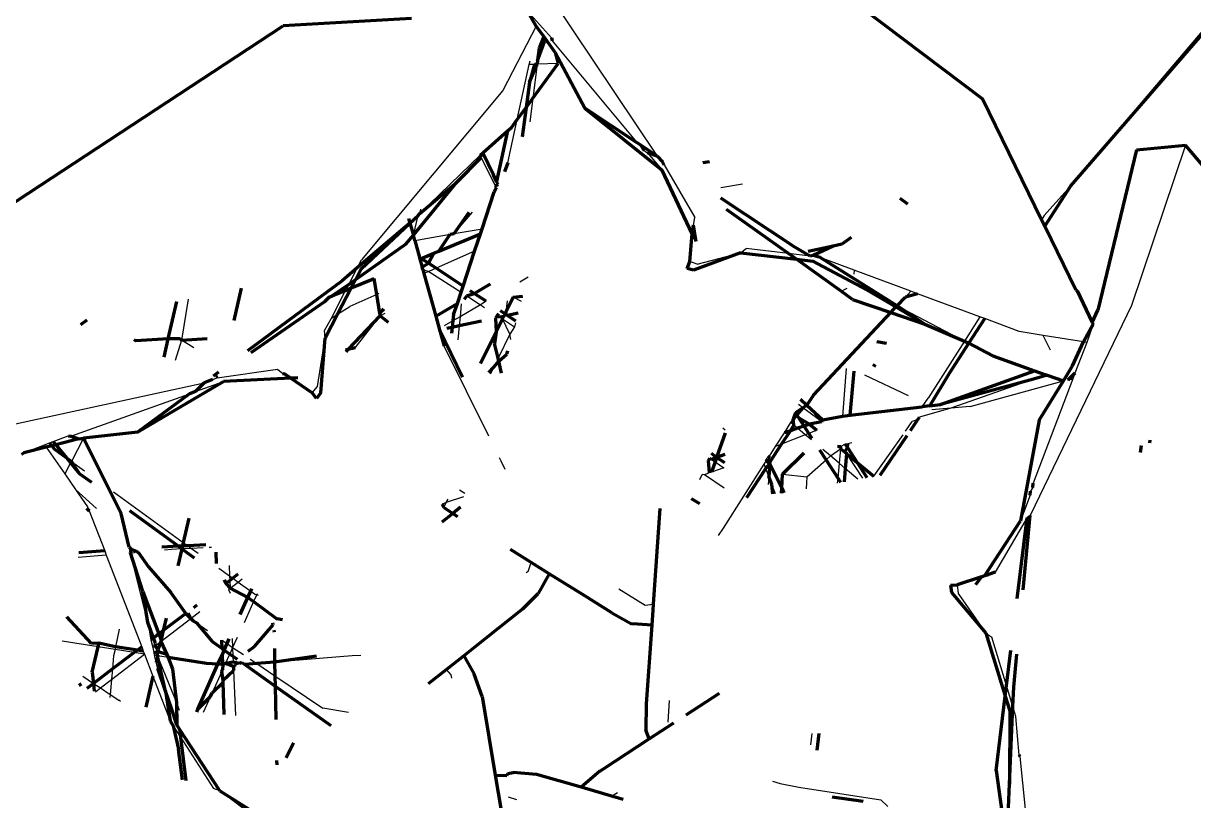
# Model space of a CAD drawing. Header units: millimetres. Extents: x 4307 to 31003, y 2809 to 20009.
# Drawn here: x 14715.29 to 14736.59, y 13295.87 to 13310.01 of the extents above; entities that cross this region are included whole.
import ezdxf

# ---------------------------------------------------------------- set-up
doc = ezdxf.new("R2010")
doc.units = ezdxf.units.MM
doc.layers.add('ProfileEdges', color=7, linetype='Continuous')

msp = doc.modelspace()

# ---------------------------------------------------------------- linework, layer by layer
for p, q in [((14724.521, 13311.029), (14726.829, 13307.595)), ((14734.355, 13307.053), (14737.502, 13310.754)), ((14724.466, 13310.228), (14724.901, 13309.744)), ((14724.627, 13309.961), (14724.018, 13308.786)), ((14724.915, 13309.692), (14726.465, 13307.836)), ((14724.279, 13308.259), (14724.495, 13309.259)), ((14724.495, 13309.259), (14724.513, 13309.326)), ((14724.595, 13309.263), (14724.495, 13309.259)), ((14724.642, 13309.264), (14724.563, 13308.646)), ((14725.027, 13309.277), (14724.642, 13309.264)), ((14724.018, 13308.786), (14721.448, 13305.707)), ((14724.563, 13308.646), (14724.509, 13308.219)), ((14724.107, 13307.475), (14724.279, 13308.259)), ((14736.439, 13307.791), (14735.459, 13304.88)), ((14722.509, 13306.55), (14723.604, 13307.613)), ((14723.886, 13307.052), (14723.626, 13307.57)), ((14726.596, 13307.693), (14726.648, 13307.656)), ((14726.648, 13307.656), (14726.917, 13307.339)), ((14726.955, 13307.436), (14727.509, 13306.477)), ((14727.988, 13307.024), (14728.377, 13307.091)), ((14733.871, 13306.514), (14734.355, 13307.053)), ((14722.389, 13306.155), (14722.475, 13306.517)), ((14722.509, 13306.55), (14722.523, 13306.631)), ((14723.13, 13306.186), (14723.466, 13306.574)), ((14733.871, 13306.514), (14733.823, 13306.439)), ((14723.13, 13306.186), (14723.64, 13306.274)), ((14727.489, 13306.339), (14727.509, 13306.477)), ((14722.415, 13306.062), (14723.062, 13306.174)), ((14723.504, 13305.866), (14722.802, 13305.555)), ((14728.343, 13305.839), (14728.449, 13305.916)), ((14729.214, 13305.822), (14728.449, 13305.916)), ((14721.375, 13305.569), (14721.448, 13305.707)), ((14727.557, 13305.631), (14727.423, 13305.681)), ((14727.557, 13305.631), (14728.343, 13305.839)), ((14729.611, 13305.774), (14729.214, 13305.822)), ((14730.411, 13305.522), (14729.792, 13305.752)), ((14721.213, 13305.262), (14721.375, 13305.569)), ((14722.563, 13305.531), (14722.673, 13305.498)), ((14722.673, 13305.498), (14722.583, 13305.458)), ((14722.802, 13305.555), (14722.673, 13305.498)), ((14722.673, 13305.498), (14723.257, 13305.12)), ((14730.411, 13305.522), (14730.405, 13305.451)), ((14731.442, 13305.139), (14730.411, 13305.522)), ((14721.156, 13305.154), (14721.213, 13305.262)), ((14724.476, 13305.393), (14724.325, 13305.305)), ((14718.29, 13304.994), (14718.171, 13304.249)), ((14720.9, 13304.65), (14721.156, 13305.154)), ((14721.722, 13305.078), (14721.234, 13304.862)), ((14721.763, 13305.096), (14721.722, 13305.078)), ((14723.362, 13305.052), (14723.609, 13304.892)), ((14724.355, 13304.952), (14724.206, 13305.032)), ((14730.177, 13305.136), (14730.218, 13305.157)), ((14730.276, 13305.189), (14730.218, 13305.157)), ((14730.644, 13305.164), (14731.195, 13304.875)), ((14731.349, 13305.029), (14731.442, 13305.139)), ((14731.566, 13305.093), (14731.442, 13305.139)), ((14732.699, 13304.672), (14731.566, 13305.093)), ((14721.01, 13304.72), (14721.234, 13304.862)), ((14721.864, 13304.786), (14721.778, 13304.73)), ((14723.261, 13304.911), (14723.239, 13304.675)), ((14723.609, 13304.892), (14723.239, 13304.675)), ((14723.714, 13304.954), (14723.609, 13304.892)), ((14723.609, 13304.892), (14723.687, 13304.842)), ((14724.097, 13304.964), (14724.071, 13304.757)), ((14731.195, 13304.875), (14732.418, 13304.232)), ((14735.459, 13304.88), (14733.615, 13301.057)), ((14720.77, 13304.424), (14720.9, 13304.65)), ((14720.9, 13304.65), (14721.01, 13304.72)), ((14721.331, 13304.106), (14721.785, 13304.689)), ((14721.785, 13304.689), (14721.879, 13304.741)), ((14723.109, 13304.599), (14722.952, 13304.508)), ((14723.239, 13304.675), (14723.109, 13304.599)), ((14723.239, 13304.675), (14723.223, 13304.509)), ((14723.96, 13304.666), (14724.01, 13304.634)), ((14724.145, 13304.355), (14724.01, 13304.634)), ((14724.01, 13304.634), (14724.228, 13304.492)), ((14724.248, 13304.564), (14724.228, 13304.492)), ((14732.699, 13304.672), (14732.418, 13304.232)), ((14732.787, 13304.64), (14732.699, 13304.672)), ((14733.416, 13304.406), (14732.787, 13304.64)), ((14720.784, 13304.286), (14720.77, 13304.424)), ((14723.223, 13304.509), (14723.198, 13304.251)), ((14724.145, 13304.355), (14723.93, 13303.918)), ((14724.228, 13304.492), (14724.145, 13304.355)), ((14724.165, 13304.262), (14724.145, 13304.355)), ((14733.849, 13304.335), (14733.416, 13304.406)), ((14734.76, 13304.536), (14734.648, 13304.205)), ((14718.171, 13304.249), (14718.057, 13303.879)), ((14718.392, 13304.109), (14718.171, 13304.249)), ((14720.646, 13303.405), (14720.784, 13304.286)), ((14723.76, 13302.503), (14722.95, 13304.141)), ((14732.418, 13304.232), (14731.758, 13303.194)), ((14733.984, 13304.063), (14733.849, 13304.335)), ((14734.585, 13304.215), (14733.849, 13304.335)), ((14734.648, 13304.205), (14734.428, 13303.648)), ((14734.648, 13304.205), (14734.585, 13304.215)), ((14718.821, 13303.564), (14719.916, 13303.718)), ((14719.916, 13303.718), (14720.015, 13303.641)), ((14723.852, 13303.759), (14723.789, 13303.632)), ((14730.269, 13303.732), (14730.2, 13302.865)), ((14718.736, 13303.531), (14718.821, 13303.564)), ((14731.402, 13303.234), (14730.605, 13303.611)), ((14733.675, 13303.541), (14732.168, 13303.013)), ((14732.522, 13303.044), (14734.219, 13303.507)), ((14734.389, 13303.542), (14733.672, 13301.65)), ((14733.899, 13303.62), (14733.675, 13303.541)), ((14734.3, 13303.522), (14734.389, 13303.542)), ((14734.428, 13303.648), (14734.389, 13303.542)), ((14714.862, 13302.663), (14718.581, 13303.471)), ((14718.423, 13303.313), (14718.935, 13303.496)), ((14720.548, 13303.291), (14720.646, 13303.405)), ((14716.153, 13302.501), (14718.313, 13303.273)), ((14729.478, 13303.019), (14729.4, 13303.077)), ((14731.651, 13303.038), (14731.758, 13303.194)), ((14729.792, 13302.785), (14729.478, 13303.019)), ((14729.553, 13303.064), (14729.792, 13302.785)), ((14732.168, 13303.013), (14731.601, 13302.847)), ((14732.168, 13303.013), (14731.827, 13302.983)), ((14732.522, 13303.044), (14732.168, 13303.013)), ((14729.142, 13302.564), (14729.26, 13302.749)), ((14729.26, 13302.749), (14729.3, 13302.812)), ((14729.316, 13302.701), (14729.26, 13302.749)), ((14729.382, 13302.645), (14729.316, 13302.701)), ((14729.792, 13302.785), (14729.82, 13302.765)), ((14731.346, 13302.591), (14731.467, 13302.767)), ((14731.571, 13302.804), (14731.467, 13302.767)), ((14715.834, 13302.403), (14716.105, 13302.508)), ((14716.385, 13302.463), (14716.166, 13302.044)), ((14728.066, 13302.61), (14728.02, 13302.645)), ((14728.982, 13302.314), (14729.142, 13302.564)), ((14729.521, 13302.528), (14729.092, 13302.357)), ((14729.521, 13302.528), (14729.382, 13302.645)), ((14729.585, 13302.553), (14729.521, 13302.528)), ((14729.634, 13302.434), (14729.521, 13302.528)), ((14729.734, 13302.612), (14729.585, 13302.553)), ((14730.77, 13301.772), (14731.302, 13302.526)), ((14715.302, 13302.196), (14715.679, 13302.343)), ((14715.679, 13302.343), (14715.769, 13302.378)), ((14715.679, 13302.343), (14715.707, 13302.302)), ((14715.707, 13302.302), (14716.047, 13301.815)), ((14715.769, 13302.378), (14715.834, 13302.403)), ((14728.869, 13302.136), (14728.982, 13302.314)), ((14729.092, 13302.357), (14728.982, 13302.314)), ((14729.979, 13302.142), (14729.841, 13302.259)), ((14729.979, 13302.142), (14730.166, 13302.272)), ((14730.166, 13302.272), (14730.139, 13302.008)), ((14730.25, 13302.355), (14730.17, 13302.313)), ((14730.294, 13302.365), (14730.25, 13302.355)), ((14730.371, 13302.383), (14730.294, 13302.365)), ((14716.152, 13302.017), (14716.047, 13301.815)), ((14716.166, 13302.044), (14716.152, 13302.017)), ((14716.166, 13302.044), (14716.407, 13301.869)), ((14723.985, 13302.049), (14723.956, 13302.107)), ((14724.058, 13301.893), (14723.985, 13302.049)), ((14727.815, 13302.079), (14727.88, 13302.035)), ((14727.88, 13302.035), (14728.042, 13301.924)), ((14728.775, 13301.99), (14728.813, 13302.048)), ((14729.551, 13301.761), (14729.9, 13302.072)), ((14729.9, 13302.072), (14729.979, 13302.142)), ((14730.139, 13302.008), (14729.979, 13302.142)), ((14730.572, 13301.736), (14730.278, 13302.179)), ((14716.047, 13301.815), (14716.243, 13301.533)), ((14727.603, 13301.714), (14727.643, 13301.803)), ((14727.689, 13301.799), (14727.643, 13301.803)), ((14727.772, 13301.837), (14727.689, 13301.799)), ((14728.048, 13301.556), (14727.689, 13301.799)), ((14727.814, 13301.85), (14727.772, 13301.837)), ((14728.042, 13301.924), (14727.814, 13301.85)), ((14728.036, 13300.83), (14728.775, 13301.99)), ((14728.804, 13301.916), (14728.775, 13301.99)), ((14728.859, 13301.771), (14728.804, 13301.916)), ((14729.11, 13301.813), (14729.551, 13301.761)), ((14730.139, 13302.008), (14730.113, 13301.747)), ((14730.254, 13301.91), (14730.139, 13302.008)), ((14730.481, 13301.719), (14730.254, 13301.91)), ((14728.859, 13301.771), (14728.847, 13301.623)), ((14728.982, 13301.451), (14728.915, 13301.626)), ((14729.551, 13301.761), (14729.538, 13301.546)), ((14730.113, 13301.747), (14730.103, 13301.65)), ((14716.621, 13301.186), (14716.243, 13301.533)), ((14716.243, 13301.533), (14716.462, 13301.218)), ((14716.931, 13301.49), (14718.203, 13300.57)), ((14723.303, 13301.396), (14722.988, 13301.293)), ((14723.228, 13301.523), (14723.324, 13301.463)), ((14733.613, 13301.431), (14733.441, 13300.961)), ((14733.664, 13301.57), (14733.622, 13301.501)), ((14716.462, 13301.218), (14716.492, 13301.142)), ((14722.988, 13301.293), (14722.911, 13301.268)), ((14722.944, 13301.207), (14722.988, 13301.293)), ((14722.988, 13301.293), (14723.021, 13301.356)), ((14716.492, 13301.142), (14716.772, 13300.416)), ((14733.563, 13301.025), (14732.979, 13300.03)), ((14733.615, 13301.057), (14733.563, 13301.025)), ((14727.941, 13300.693), (14728.036, 13300.83)), ((14718.203, 13300.57), (14718.286, 13300.51)), ((14716.801, 13300.34), (14716.287, 13300.297)), ((14716.772, 13300.416), (14716.801, 13300.34)), ((14716.801, 13300.34), (14717.445, 13298.669)), ((14717.24, 13300.378), (14717.312, 13300.384)), ((14717.559, 13299.114), (14717.24, 13300.378)), ((14717.348, 13300.404), (14717.312, 13300.384)), ((14717.988, 13300.441), (14717.858, 13300.43)), ((14718.177, 13300.455), (14717.988, 13300.441)), ((14718.354, 13300.46), (14718.177, 13300.455)), ((14718.286, 13300.51), (14718.354, 13300.46)), ((14718.562, 13300.472), (14718.354, 13300.46)), ((14718.354, 13300.46), (14718.476, 13300.372)), ((14718.715, 13300.48), (14718.675, 13300.478)), ((14718.848, 13300.103), (14719.045, 13299.961)), ((14719.037, 13300.152), (14719.045, 13299.961)), ((14724.477, 13300.04), (14724.531, 13300.205)), ((14719.045, 13299.961), (14719.102, 13299.92)), ((14719.045, 13299.961), (14719.048, 13299.879)), ((14719.048, 13299.879), (14719.054, 13299.737)), ((14719.102, 13299.92), (14719.199, 13299.849)), ((14719.199, 13299.849), (14719.276, 13299.908)), ((14724.477, 13300.04), (14724.444, 13300.015)), ((14719.027, 13299.716), (14719.054, 13299.737)), ((14719.027, 13299.716), (14719.058, 13299.649)), ((14719.054, 13299.737), (14719.199, 13299.849)), ((14719.199, 13299.849), (14719.43, 13299.682)), ((14719.43, 13299.682), (14719.516, 13299.62)), ((14726.131, 13299.726), (14726.61, 13299.429)), ((14732.287, 13299.799), (14732.302, 13299.643)), ((14719.483, 13299.495), (14719.308, 13299.11)), ((14719.546, 13299.633), (14719.483, 13299.495)), ((14719.572, 13299.607), (14719.516, 13299.62)), ((14732.302, 13299.643), (14732.81, 13298.917)), ((14718.339, 13299.187), (14718.501, 13299.311)), ((14726.61, 13299.429), (14726.753, 13299.445)), ((14717.559, 13299.114), (14717.614, 13298.797)), ((14717.794, 13298.768), (14718.339, 13299.187)), ((14718.443, 13299.105), (14718.644, 13298.97)), ((14717.037, 13298.992), (14716.97, 13298.669)), ((14719.093, 13298.824), (14719.1, 13298.661)), ((14719.184, 13298.838), (14719.1, 13298.661)), ((14732.81, 13298.917), (14732.917, 13298.849)), ((14733.186, 13297.967), (14732.917, 13298.849)), ((14716.652, 13298.67), (14715.998, 13298.772)), ((14716.96, 13298.622), (14716.652, 13298.67)), ((14716.96, 13298.622), (14716.935, 13298.505)), ((14716.97, 13298.669), (14716.96, 13298.622)), ((14717.31, 13298.567), (14716.96, 13298.622)), ((14717.445, 13298.669), (14717.473, 13298.594)), ((14717.614, 13298.797), (14717.648, 13298.656)), ((14717.648, 13298.656), (14717.69, 13298.688)), ((14717.648, 13298.656), (14717.669, 13298.565)), ((14717.69, 13298.688), (14717.794, 13298.768)), ((14718.905, 13298.793), (14719.001, 13298.729)), ((14719.001, 13298.729), (14719.1, 13298.661)), ((14719.1, 13298.661), (14719.048, 13298.54)), ((14719.1, 13298.661), (14719.296, 13298.53)), ((14719.1, 13298.661), (14719.107, 13298.499)), ((14716.897, 13298.079), (14717.495, 13298.538)), ((14716.935, 13298.505), (14716.914, 13298.268)), ((14717.495, 13298.538), (14717.31, 13298.567)), ((14717.473, 13298.594), (14717.495, 13298.538)), ((14717.495, 13298.538), (14717.65, 13298.135)), ((14717.669, 13298.565), (14717.681, 13298.514)), ((14717.733, 13298.5), (14717.681, 13298.514)), ((14717.709, 13298.395), (14717.681, 13298.514)), ((14717.738, 13298.274), (14717.709, 13298.395)), ((14717.733, 13298.5), (14718.077, 13297.657)), ((14717.778, 13298.499), (14717.733, 13298.5)), ((14717.925, 13298.476), (14717.778, 13298.499)), ((14718.968, 13298.365), (14719.048, 13298.54)), ((14719.107, 13298.499), (14719.112, 13298.395)), ((14719.417, 13298.448), (14719.539, 13298.365)), ((14721.277, 13298.506), (14719.865, 13298.392)), ((14721.432, 13298.513), (14721.277, 13298.506)), ((14716.914, 13298.268), (14716.897, 13298.079)), ((14718.903, 13298.222), (14718.726, 13297.834)), ((14719.118, 13298.242), (14719.153, 13297.421)), ((14719.228, 13298.365), (14719.16, 13298.335)), ((14719.539, 13298.365), (14719.87, 13298.142)), ((14723.077, 13298.162), (14722.99, 13298.26)), ((14716.376, 13298.135), (14716.566, 13298.005)), ((14716.566, 13298.005), (14716.694, 13297.923)), ((14716.694, 13297.923), (14716.897, 13298.079)), ((14716.897, 13298.079), (14716.873, 13297.804)), ((14717.65, 13298.135), (14717.962, 13297.324)), ((14719.87, 13298.142), (14720.741, 13297.554)), ((14723.087, 13298.099), (14723.077, 13298.162)), ((14733.301, 13297.587), (14733.186, 13297.967)), ((14716.604, 13297.853), (14716.694, 13297.923)), ((14716.694, 13297.923), (14716.873, 13297.804)), ((14716.873, 13297.804), (14716.868, 13297.75)), ((14716.873, 13297.804), (14717.03, 13297.699)), ((14718.697, 13297.77), (14718.564, 13297.477)), ((14717.06, 13297.676), (14717.03, 13297.699)), ((14718.077, 13297.657), (14718.126, 13297.518)), ((14718.474, 13297.485), (14718.469, 13297.537)), ((14721.211, 13297.474), (14720.741, 13297.554)), ((14727.028, 13297.3), (14727.054, 13297.696)), ((14733.356, 13297.406), (14733.301, 13297.587)), ((14733.416, 13296.699), (14733.356, 13297.406)), ((14718.021, 13297.233), (14718.152, 13297.03)), ((14718.152, 13297.03), (14718.752, 13296.097)), ((14729.626, 13296.887), (14729.649, 13297.096)), ((14733.532, 13295.719), (14733.432, 13296.675)), ((14718.865, 13296.053), (14718.752, 13296.097)), ((14719.552, 13295.536), (14718.865, 13296.053)), ((14728.926, 13296.225), (14729.065, 13296.188)), ((14729.065, 13296.188), (14729.402, 13296.116)), ((14729.402, 13296.116), (14730.895, 13295.886)), ((14724.275, 13295.891), (14724.121, 13295.935)), ((14725.998, 13295.956), (14726.102, 13296.024)), ((14730.895, 13295.886), (14731.026, 13295.767))]:
    msp.add_line(p, q)
at = {"layer": 'ProfileEdges', "lineweight": 211}
for p, q in [((14726.762, 13313.153), (14732.746, 13308.635)), ((14734.355, 13307.053), (14737.642, 13310.842)), ((14724.627, 13309.961), (14724.466, 13310.228)), ((14713.793, 13305.875), (14720.022, 13309.964)), ((14722.355, 13310.096), (14720.022, 13309.964)), ((14724.762, 13309.772), (14724.627, 13309.961)), ((14724.651, 13309.336), (14724.795, 13309.725)), ((14724.762, 13309.772), (14724.679, 13309.557)), ((14724.795, 13309.725), (14724.762, 13309.772)), ((14724.973, 13309.479), (14724.795, 13309.725)), ((14724.901, 13309.744), (14724.915, 13309.692)), ((14724.679, 13309.557), (14724.651, 13309.336)), ((14724.973, 13309.479), (14725.027, 13309.277)), ((14725.511, 13308.468), (14724.973, 13309.479)), ((14724.503, 13308.939), (14724.642, 13309.264)), ((14724.595, 13309.263), (14724.503, 13308.939)), ((14724.563, 13308.646), (14725.027, 13309.277)), ((14724.642, 13309.264), (14724.595, 13309.263)), ((14724.651, 13309.336), (14724.642, 13309.264)), ((14724.503, 13308.939), (14724.442, 13308.48)), ((14724.442, 13308.48), (14724.563, 13308.646)), ((14733.823, 13306.439), (14732.746, 13308.635)), ((14724.279, 13308.259), (14724.442, 13308.48)), ((14724.442, 13308.48), (14724.37, 13307.944)), ((14726.465, 13307.836), (14725.511, 13308.468)), ((14725.511, 13308.468), (14726.917, 13307.339)), ((14724.174, 13308.117), (14724.279, 13308.259)), ((14723.651, 13307.654), (14724.101, 13308.052)), ((14724.101, 13308.052), (14723.904, 13307.134)), ((14724.101, 13308.052), (14724.174, 13308.117)), ((14726.531, 13307.793), (14726.465, 13307.836)), ((14726.829, 13307.595), (14726.531, 13307.793)), ((14726.596, 13307.693), (14726.531, 13307.793)), ((14735.547, 13307.709), (14736.439, 13307.791)), ((14737.132, 13306.984), (14736.439, 13307.791)), ((14723.178, 13307.124), (14723.626, 13307.57)), ((14723.604, 13307.613), (14723.651, 13307.654)), ((14723.626, 13307.57), (14723.604, 13307.613)), ((14723.846, 13307.256), (14723.651, 13307.654)), ((14726.829, 13307.595), (14726.648, 13307.656)), ((14726.829, 13307.595), (14726.924, 13307.49)), ((14735.547, 13307.709), (14734.849, 13304.796)), ((14724.107, 13307.475), (14724.048, 13307.311)), ((14727.466, 13306.183), (14726.917, 13307.339)), ((14726.955, 13307.436), (14726.924, 13307.49)), ((14727.781, 13307.49), (14727.66, 13307.474)), ((14722.389, 13306.155), (14723.178, 13307.124)), ((14722.509, 13306.55), (14723.178, 13307.124)), ((14723.904, 13307.134), (14723.846, 13307.256)), ((14723.93, 13307.079), (14723.904, 13307.134)), ((14723.64, 13306.274), (14723.863, 13306.947)), ((14723.901, 13307.022), (14723.863, 13306.947)), ((14723.93, 13307.079), (14723.886, 13307.052)), ((14723.901, 13307.022), (14723.886, 13307.052)), ((14733.88, 13306.322), (14734.355, 13307.053)), ((14729.333, 13305.938), (14727.987, 13306.829)), ((14731.245, 13306.828), (14731.385, 13306.725)), ((14722.327, 13306.378), (14722.475, 13306.517)), ((14722.475, 13306.517), (14722.509, 13306.55)), ((14723.13, 13306.186), (14723.407, 13306.577)), ((14729.214, 13305.822), (14728.09, 13306.625)), ((14722.327, 13306.378), (14721.375, 13305.569)), ((14721.441, 13305.543), (14722.327, 13306.378)), ((14722.304, 13306.463), (14722.327, 13306.378)), ((14722.327, 13306.378), (14722.389, 13306.155)), ((14723.609, 13306.181), (14723.64, 13306.274)), ((14727.466, 13306.183), (14727.489, 13306.339)), ((14727.532, 13306.073), (14727.489, 13306.339)), ((14733.88, 13306.322), (14733.823, 13306.439)), ((14734.446, 13305.166), (14733.88, 13306.322)), ((14722.255, 13305.991), (14722.389, 13306.155)), ((14722.415, 13306.062), (14722.389, 13306.155)), ((14722.415, 13306.062), (14722.501, 13305.753)), ((14722.851, 13305.864), (14723.609, 13306.181)), ((14722.851, 13305.864), (14723.062, 13306.174)), ((14723.062, 13306.174), (14723.13, 13306.186)), ((14723.504, 13305.866), (14723.609, 13306.181)), ((14727.423, 13305.681), (14727.466, 13306.183)), ((14727.532, 13306.073), (14727.466, 13306.183)), ((14727.534, 13306.04), (14727.532, 13306.073)), ((14730.357, 13306.115), (14730.186, 13305.992)), ((14722.255, 13305.991), (14721.34, 13305.351)), ((14722.765, 13305.828), (14722.851, 13305.864)), ((14723.294, 13305.231), (14723.504, 13305.866)), ((14729.611, 13305.774), (14729.333, 13305.938)), ((14730.029, 13305.959), (14729.574, 13305.862)), ((14730.029, 13305.959), (14729.666, 13305.786)), ((14730.186, 13305.992), (14730.029, 13305.959)), ((14722.534, 13305.731), (14722.501, 13305.753)), ((14722.501, 13305.753), (14722.51, 13305.721)), ((14722.51, 13305.721), (14722.534, 13305.731)), ((14722.51, 13305.721), (14722.55, 13305.577)), ((14722.534, 13305.731), (14722.765, 13305.828)), ((14722.663, 13305.646), (14722.534, 13305.731)), ((14722.55, 13305.577), (14722.663, 13305.646)), ((14722.663, 13305.646), (14722.765, 13305.828)), ((14722.802, 13305.555), (14722.663, 13305.646)), ((14727.373, 13305.554), (14727.423, 13305.681)), ((14728.343, 13305.839), (14727.488, 13305.518)), ((14728.343, 13305.839), (14729.36, 13305.718)), ((14729.36, 13305.718), (14729.214, 13305.822)), ((14729.36, 13305.718), (14729.657, 13305.683)), ((14730.177, 13305.136), (14729.36, 13305.718)), ((14729.666, 13305.786), (14729.611, 13305.774)), ((14729.657, 13305.683), (14730.644, 13305.164)), ((14729.792, 13305.752), (14729.666, 13305.786)), ((14731.195, 13304.875), (14729.792, 13305.752)), ((14721.375, 13305.569), (14721.095, 13305.327)), ((14721.34, 13305.351), (14721.441, 13305.543)), ((14722.563, 13305.531), (14722.55, 13305.577)), ((14722.563, 13305.531), (14722.583, 13305.458)), ((14722.583, 13305.458), (14722.799, 13304.685)), ((14723.294, 13305.231), (14722.802, 13305.555)), ((14727.488, 13305.518), (14727.373, 13305.554)), ((14721.095, 13305.327), (14719.369, 13304.053)), ((14721.213, 13305.262), (14720.911, 13305.051)), ((14721.34, 13305.351), (14721.213, 13305.262)), ((14721.26, 13305.197), (14721.674, 13305.371)), ((14721.26, 13305.197), (14721.34, 13305.351)), ((14721.722, 13305.078), (14721.674, 13305.371)), ((14723.257, 13305.12), (14723.294, 13305.231)), ((14723.494, 13305.098), (14723.792, 13305.275)), ((14719.253, 13305.195), (14719.12, 13304.607)), ((14720.857, 13305.028), (14720.771, 13304.947)), ((14720.857, 13305.028), (14720.911, 13305.051)), ((14720.911, 13305.051), (14721.156, 13305.154)), ((14721.01, 13304.72), (14721.26, 13305.197)), ((14721.156, 13305.154), (14721.26, 13305.197)), ((14721.778, 13304.73), (14721.722, 13305.078)), ((14723.19, 13304.917), (14723.257, 13305.12)), ((14723.322, 13304.996), (14723.362, 13305.052)), ((14723.362, 13305.052), (14723.494, 13305.098)), ((14723.494, 13305.098), (14723.426, 13305.143)), ((14723.714, 13304.954), (14723.494, 13305.098)), ((14724.206, 13305.032), (14724.071, 13304.757)), ((14724.206, 13305.032), (14724.382, 13305.05)), ((14730.381, 13304.988), (14730.177, 13305.136)), ((14730.644, 13305.164), (14731.173, 13304.852)), ((14731.195, 13304.875), (14731.349, 13305.029)), ((14731.566, 13305.093), (14731.349, 13305.029)), ((14734.446, 13305.166), (14734.471, 13305.143)), ((14734.471, 13305.143), (14734.745, 13304.568)), ((14717.929, 13304.269), (14718.084, 13304.951)), ((14720.771, 13304.947), (14719.429, 13304.016)), ((14721.778, 13304.73), (14721.854, 13304.816)), ((14722.799, 13304.685), (14723.19, 13304.917)), ((14723.122, 13304.714), (14723.19, 13304.917)), ((14724.066, 13304.72), (14723.975, 13304.782)), ((14730.381, 13304.988), (14731.079, 13304.751)), ((14731.079, 13304.751), (14731.173, 13304.852)), ((14731.173, 13304.852), (14731.195, 13304.875)), ((14731.173, 13304.852), (14731.7, 13304.54)), ((14731.7, 13304.54), (14731.195, 13304.875)), ((14734.745, 13304.568), (14734.849, 13304.796)), ((14716.448, 13304.609), (14716.334, 13304.527)), ((14720.784, 13304.286), (14721.01, 13304.72)), ((14721.204, 13304.078), (14721.785, 13304.689)), ((14721.778, 13304.73), (14721.785, 13304.689)), ((14721.785, 13304.689), (14721.933, 13304.575)), ((14722.799, 13304.685), (14722.868, 13304.437)), ((14723.109, 13304.599), (14723.095, 13304.481)), ((14723.122, 13304.714), (14723.109, 13304.599)), ((14723.628, 13304.595), (14723.223, 13304.509)), ((14723.916, 13304.694), (14723.887, 13304.65)), ((14723.887, 13304.65), (14723.894, 13304.398)), ((14724.01, 13304.634), (14723.894, 13304.398)), ((14723.938, 13304.726), (14723.916, 13304.694)), ((14723.916, 13304.694), (14723.96, 13304.666)), ((14724.034, 13304.681), (14723.96, 13304.666)), ((14724.01, 13304.634), (14724.034, 13304.681)), ((14724.034, 13304.681), (14724.066, 13304.72)), ((14724.071, 13304.757), (14724.066, 13304.72)), ((14724.105, 13304.696), (14724.066, 13304.72)), ((14724.296, 13304.737), (14724.105, 13304.696)), ((14724.257, 13304.596), (14724.105, 13304.696)), ((14729.672, 13303.245), (14731.079, 13304.751)), ((14731.079, 13304.751), (14731.7, 13304.54)), ((14732.496, 13304.191), (14732.787, 13304.64)), ((14734.745, 13304.568), (14734.76, 13304.536)), ((14723.284, 13303.572), (14722.868, 13304.437)), ((14722.868, 13304.437), (14722.95, 13304.141)), ((14723.095, 13304.481), (14722.997, 13304.461)), ((14723.095, 13304.481), (14723.082, 13304.371)), ((14723.223, 13304.509), (14723.095, 13304.481)), ((14723.894, 13304.398), (14723.609, 13303.821)), ((14723.894, 13304.398), (14723.866, 13304.188)), ((14731.7, 13304.54), (14732.418, 13304.232)), ((14734.585, 13304.215), (14734.76, 13304.536)), ((14717.3, 13304.262), (14717.339, 13304.235)), ((14717.929, 13304.269), (14717.339, 13304.235)), ((14717.854, 13303.939), (14717.929, 13304.269)), ((14718.139, 13304.271), (14717.929, 13304.269)), ((14718.171, 13304.249), (14718.139, 13304.271)), ((14718.171, 13304.249), (14718.637, 13304.276)), ((14720.706, 13303.289), (14720.784, 13304.286)), ((14723.93, 13303.918), (14723.866, 13304.188)), ((14731.002, 13304.188), (14730.822, 13304.219)), ((14732.145, 13303.65), (14732.496, 13304.191)), ((14732.418, 13304.232), (14732.496, 13304.191)), ((14732.496, 13304.191), (14732.935, 13303.96)), ((14734.387, 13303.781), (14734.585, 13304.215)), ((14721.204, 13304.078), (14721.152, 13304.067)), ((14721.166, 13304.035), (14721.204, 13304.078)), ((14721.331, 13304.106), (14721.204, 13304.078)), ((14723.943, 13303.865), (14724.091, 13303.994)), ((14724.091, 13303.994), (14724.108, 13304.056)), ((14732.935, 13303.96), (14733.692, 13303.693)), ((14723.764, 13303.658), (14723.852, 13303.759)), ((14723.852, 13303.759), (14723.943, 13303.865)), ((14723.943, 13303.865), (14723.93, 13303.918)), ((14723.996, 13303.646), (14723.943, 13303.865)), ((14730.75, 13303.805), (14730.807, 13303.777)), ((14734.219, 13303.507), (14734.387, 13303.781)), ((14718.736, 13303.531), (14718.581, 13303.471)), ((14718.845, 13303.666), (14718.746, 13303.593)), ((14718.828, 13303.596), (14718.797, 13303.574)), ((14720.158, 13303.555), (14718.935, 13303.496)), ((14720.015, 13303.641), (14720.042, 13303.633)), ((14720.158, 13303.555), (14720.042, 13303.633)), ((14720.287, 13303.561), (14720.158, 13303.555)), ((14720.158, 13303.555), (14720.548, 13303.291)), ((14730.339, 13302.881), (14730.409, 13303.681)), ((14731.787, 13303.054), (14732.145, 13303.65)), ((14731.984, 13303.077), (14733.692, 13303.693)), ((14733.675, 13303.541), (14731.984, 13303.077)), ((14733.926, 13303.61), (14733.675, 13303.541)), ((14733.692, 13303.693), (14733.899, 13303.62)), ((14733.781, 13302.793), (14734.219, 13303.507)), ((14733.899, 13303.62), (14733.926, 13303.61)), ((14733.926, 13303.61), (14734.219, 13303.507)), ((14734.428, 13303.648), (14734.3, 13303.522)), ((14717.368, 13302.575), (14718.935, 13303.496)), ((14718.423, 13303.313), (14718.313, 13303.273)), ((14718.581, 13303.471), (14718.423, 13303.313)), ((14720.628, 13303.188), (14720.548, 13303.291)), ((14720.706, 13303.289), (14720.628, 13303.188)), ((14718.313, 13303.273), (14717.368, 13302.575)), ((14729.436, 13303.172), (14729.553, 13303.064)), ((14729.672, 13303.245), (14729.553, 13303.064)), ((14731.787, 13303.054), (14731.984, 13303.077)), ((14729.342, 13302.924), (14729.3, 13302.812)), ((14729.366, 13302.888), (14729.3, 13302.812)), ((14729.478, 13303.019), (14729.342, 13302.924)), ((14729.366, 13302.888), (14729.342, 13302.924)), ((14729.478, 13303.019), (14729.366, 13302.888)), ((14729.402, 13302.833), (14729.366, 13302.888)), ((14729.553, 13303.064), (14729.478, 13303.019)), ((14729.553, 13303.064), (14729.84, 13302.801)), ((14729.84, 13302.801), (14730.2, 13302.865)), ((14730.2, 13302.865), (14730.339, 13302.881)), ((14730.339, 13302.881), (14731.651, 13303.038)), ((14731.787, 13303.054), (14731.651, 13303.038)), ((14729.251, 13302.601), (14729.316, 13302.701)), ((14729.316, 13302.701), (14729.3, 13302.812)), ((14729.499, 13302.685), (14729.382, 13302.645)), ((14729.499, 13302.685), (14729.402, 13302.833)), ((14729.402, 13302.833), (14729.599, 13302.72)), ((14729.599, 13302.72), (14729.499, 13302.685)), ((14729.585, 13302.553), (14729.499, 13302.685)), ((14729.82, 13302.765), (14729.599, 13302.72)), ((14729.599, 13302.72), (14729.734, 13302.612)), ((14729.84, 13302.801), (14729.82, 13302.765)), ((14731.435, 13302.603), (14731.571, 13302.804)), ((14731.571, 13302.804), (14731.601, 13302.847)), ((14733.781, 13302.793), (14733.441, 13300.961)), ((14716.299, 13302.456), (14715.88, 13302.347)), ((14716.105, 13302.508), (14716.153, 13302.501)), ((14716.153, 13302.501), (14716.299, 13302.456)), ((14716.299, 13302.456), (14716.385, 13302.463)), ((14717.368, 13302.575), (14716.385, 13302.463)), ((14717.071, 13301.094), (14716.385, 13302.463)), ((14728.065, 13302.558), (14727.907, 13302.112)), ((14729.092, 13302.357), (14729.251, 13302.601)), ((14729.251, 13302.601), (14729.142, 13302.564)), ((14729.382, 13302.645), (14729.251, 13302.601)), ((14729.647, 13302.458), (14729.585, 13302.553)), ((14730.887, 13301.794), (14731.375, 13302.514)), ((14715.707, 13302.302), (14715.302, 13302.196)), ((14715.808, 13302.328), (14715.707, 13302.302)), ((14715.769, 13302.378), (14715.808, 13302.328)), ((14715.88, 13302.347), (14715.808, 13302.328)), ((14715.808, 13302.328), (14715.855, 13302.269)), ((14715.834, 13302.403), (14715.88, 13302.347)), ((14715.855, 13302.269), (14716.076, 13302.109)), ((14715.88, 13302.347), (14716.076, 13302.109)), ((14728.888, 13302.046), (14729.092, 13302.357)), ((14729.9, 13302.072), (14729.786, 13302.246)), ((14730.106, 13302.321), (14730.17, 13302.313)), ((14730.166, 13302.272), (14730.17, 13302.313)), ((14730.243, 13302.208), (14730.166, 13302.272)), ((14730.243, 13302.208), (14730.288, 13302.297)), ((14730.25, 13302.355), (14730.288, 13302.297)), ((14730.288, 13302.297), (14730.294, 13302.365)), ((14730.288, 13302.297), (14730.466, 13302.024)), ((14735.625, 13302.204), (14735.639, 13302.331)), ((14735.792, 13302.427), (14735.784, 13302.375)), ((14715.26, 13302.175), (14715.302, 13302.196)), ((14716.076, 13302.109), (14716.166, 13302.044)), ((14716.076, 13302.109), (14716.152, 13302.017)), ((14716.152, 13302.017), (14716.309, 13301.826)), ((14716.166, 13302.044), (14716.309, 13301.826)), ((14727.778, 13302.104), (14727.756, 13302.057)), ((14727.756, 13302.057), (14727.772, 13301.837)), ((14727.778, 13302.104), (14727.815, 13302.079)), ((14727.907, 13302.112), (14727.814, 13302.185)), ((14727.88, 13302.035), (14727.814, 13301.85)), ((14727.907, 13302.112), (14727.815, 13302.079)), ((14727.907, 13302.112), (14727.88, 13302.035)), ((14728.058, 13302.167), (14727.907, 13302.112)), ((14728.056, 13302.02), (14727.907, 13302.112)), ((14728.813, 13302.048), (14728.842, 13302.094)), ((14728.878, 13301.998), (14728.813, 13302.048)), ((14728.869, 13302.136), (14728.842, 13302.094)), ((14728.842, 13302.094), (14728.888, 13302.046)), ((14728.878, 13301.998), (14728.888, 13302.046)), ((14729.11, 13301.813), (14729.5, 13302.196)), ((14730.113, 13301.747), (14729.9, 13302.072)), ((14730.278, 13302.179), (14730.243, 13302.208)), ((14730.254, 13301.91), (14730.278, 13302.179)), ((14730.278, 13302.179), (14730.466, 13302.024)), ((14730.466, 13302.024), (14730.644, 13301.749)), ((14730.466, 13302.024), (14730.77, 13301.772)), ((14716.309, 13301.826), (14716.53, 13301.664)), ((14728.457, 13301.385), (14728.804, 13301.916)), ((14728.804, 13301.916), (14728.878, 13301.998)), ((14728.878, 13301.998), (14728.859, 13301.771)), ((14728.878, 13301.998), (14729.094, 13301.559)), ((14729.094, 13301.559), (14729.11, 13301.813)), ((14730.234, 13301.674), (14730.254, 13301.91)), ((14728.915, 13301.626), (14728.859, 13301.771)), ((14728.933, 13301.445), (14728.915, 13301.626)), ((14730.169, 13301.662), (14730.113, 13301.747)), ((14733.664, 13301.57), (14733.672, 13301.65)), ((14729.088, 13301.464), (14729.094, 13301.559)), ((14729.094, 13301.559), (14729.129, 13301.47)), ((14733.613, 13301.431), (14733.622, 13301.501)), ((14716.439, 13301.19), (14716.492, 13301.142)), ((14722.944, 13301.207), (14722.911, 13301.268)), ((14722.944, 13301.207), (14723.106, 13301.098)), ((14723.245, 13301.21), (14723.106, 13301.098)), ((14726.875, 13301.187), (14726.753, 13299.445)), ((14727.447, 13301.367), (14727.595, 13301.277)), ((14717.216, 13300.483), (14717.071, 13301.094)), ((14717.226, 13301.153), (14718.114, 13300.501)), ((14718.302, 13301.008), (14718.203, 13300.57)), ((14723.106, 13301.098), (14722.906, 13300.937)), ((14723.106, 13301.098), (14723.192, 13301.041)), ((14732.789, 13299.967), (14733.441, 13300.961)), ((14733.381, 13299.549), (14733.563, 13301.025)), ((14733.486, 13299.708), (14733.615, 13301.057)), ((14718.203, 13300.57), (14718.188, 13300.505)), ((14718.61, 13300.528), (14718.286, 13300.51)), ((14716.772, 13300.416), (14716.304, 13300.381)), ((14717.216, 13300.483), (14717.262, 13300.441)), ((14717.262, 13300.441), (14717.223, 13300.449)), ((14717.24, 13300.378), (14717.262, 13300.441)), ((14717.465, 13299.675), (14717.24, 13300.378)), ((14717.348, 13300.404), (14717.262, 13300.441)), ((14717.348, 13300.404), (14717.383, 13300.39)), ((14717.383, 13300.39), (14717.569, 13300.128)), ((14718.114, 13300.501), (14717.81, 13300.484)), ((14718.177, 13300.455), (14718.106, 13300.145)), ((14718.188, 13300.505), (14718.114, 13300.501)), ((14718.114, 13300.501), (14718.177, 13300.455)), ((14718.188, 13300.505), (14718.177, 13300.455)), ((14718.177, 13300.455), (14718.403, 13300.288)), ((14718.286, 13300.51), (14718.188, 13300.505)), ((14718.809, 13300.188), (14718.798, 13300.395)), ((14724.531, 13300.205), (14724.157, 13300.439)), ((14717.569, 13300.128), (14717.978, 13299.657)), ((14724.859, 13300.001), (14724.531, 13300.205)), ((14718.947, 13299.889), (14718.977, 13299.825)), ((14719.048, 13299.879), (14718.977, 13299.825)), ((14719.102, 13299.92), (14719.048, 13299.879)), ((14719.195, 13299.99), (14719.102, 13299.92)), ((14724.859, 13300.001), (14724.662, 13299.641)), ((14725.509, 13299.596), (14724.859, 13300.001)), ((14732.728, 13299.946), (14732.287, 13299.799)), ((14732.627, 13299.802), (14732.728, 13299.946)), ((14732.728, 13299.946), (14732.789, 13299.967)), ((14732.789, 13299.967), (14732.859, 13299.986)), ((14732.979, 13300.03), (14732.859, 13299.986)), ((14717.465, 13299.675), (14717.76, 13298.907)), ((14717.559, 13299.114), (14717.465, 13299.675)), ((14718.977, 13299.825), (14719.054, 13299.737)), ((14719.054, 13299.737), (14719.38, 13299.571)), ((14719.38, 13299.571), (14719.43, 13299.682)), ((14719.43, 13299.682), (14719.452, 13299.729)), ((14732.162, 13299.793), (14732.287, 13299.799)), ((14732.162, 13299.793), (14732.182, 13299.661)), ((14718.249, 13299.276), (14717.978, 13299.657)), ((14719.239, 13299.258), (14719.38, 13299.571)), ((14719.38, 13299.571), (14719.483, 13299.495)), ((14719.483, 13299.495), (14719.907, 13299.183)), ((14724.383, 13299.361), (14724.662, 13299.641)), ((14726.003, 13299.288), (14725.509, 13299.596)), ((14732.182, 13299.661), (14732.81, 13298.917)), ((14718.249, 13299.276), (14717.839, 13298.966)), ((14718.249, 13299.276), (14718.339, 13299.187)), ((14718.291, 13299.285), (14718.339, 13299.187)), ((14718.451, 13299.429), (14718.386, 13299.379)), ((14724.383, 13299.361), (14723.7, 13298.822)), ((14726.003, 13299.288), (14726.358, 13299.091)), ((14726.746, 13299.336), (14726.727, 13299.062)), ((14726.753, 13299.445), (14726.746, 13299.336)), ((14716.534, 13298.734), (14716.082, 13299.214)), ((14717.658, 13298.83), (14717.559, 13299.114)), ((14717.89, 13299.192), (14717.839, 13298.966)), ((14718.339, 13299.187), (14718.381, 13299.146)), ((14718.381, 13299.146), (14718.443, 13299.105)), ((14718.443, 13299.105), (14718.729, 13298.765)), ((14719.498, 13298.678), (14719.837, 13299.07)), ((14719.837, 13299.07), (14719.83, 13299.109)), ((14720.007, 13299.164), (14719.907, 13299.183)), ((14726.467, 13299.082), (14726.358, 13299.091)), ((14726.727, 13299.062), (14726.467, 13299.082)), ((14726.727, 13299.062), (14726.627, 13297.634)), ((14717.658, 13298.83), (14717.614, 13298.797)), ((14717.76, 13298.907), (14717.658, 13298.83)), ((14717.694, 13298.735), (14717.658, 13298.83)), ((14717.839, 13298.966), (14717.76, 13298.907)), ((14717.76, 13298.907), (14717.801, 13298.8)), ((14717.839, 13298.966), (14717.801, 13298.8)), ((14719.001, 13298.729), (14719.039, 13298.815)), ((14719.853, 13298.974), (14719.854, 13298.938)), ((14723.7, 13298.822), (14723.306, 13298.51)), ((14732.81, 13298.917), (14733.162, 13297.773)), ((14716.667, 13298.738), (14716.534, 13298.734)), ((14716.547, 13298.209), (14716.652, 13298.67)), ((14716.652, 13298.67), (14716.667, 13298.738)), ((14716.97, 13298.669), (14716.667, 13298.738)), ((14717.367, 13298.61), (14716.97, 13298.669)), ((14717.367, 13298.61), (14717.31, 13298.567)), ((14717.445, 13298.669), (14717.367, 13298.61)), ((14717.473, 13298.594), (14717.367, 13298.61)), ((14717.69, 13298.688), (14717.694, 13298.735)), ((14717.737, 13298.615), (14717.69, 13298.688)), ((14717.72, 13298.557), (14717.737, 13298.615)), ((14717.794, 13298.768), (14717.737, 13298.615)), ((14717.737, 13298.615), (14717.75, 13298.577)), ((14717.801, 13298.8), (14717.794, 13298.768)), ((14717.794, 13298.768), (14717.905, 13298.529)), ((14718.729, 13298.765), (14718.91, 13298.638)), ((14718.91, 13298.638), (14718.905, 13298.793)), ((14718.91, 13298.638), (14718.948, 13298.611)), ((14718.913, 13298.533), (14718.948, 13298.611)), ((14718.948, 13298.611), (14719.001, 13298.729)), ((14718.948, 13298.611), (14719.048, 13298.54)), ((14719.385, 13298.595), (14719.498, 13298.678)), ((14719.86, 13298.643), (14719.865, 13298.392)), ((14733.186, 13297.967), (14733.265, 13298.612)), ((14717.31, 13298.567), (14716.914, 13298.268)), ((14717.72, 13298.557), (14717.669, 13298.565)), ((14717.733, 13298.5), (14717.709, 13298.395)), ((14717.75, 13298.577), (14717.72, 13298.557)), ((14717.72, 13298.557), (14717.733, 13298.5)), ((14717.877, 13297.866), (14717.733, 13298.5)), ((14717.905, 13298.529), (14717.75, 13298.577)), ((14717.905, 13298.529), (14717.925, 13298.476)), ((14717.925, 13298.476), (14718.004, 13298.27)), ((14718.625, 13298.369), (14717.925, 13298.476)), ((14718.834, 13298.356), (14718.913, 13298.533)), ((14718.919, 13298.35), (14718.913, 13298.533)), ((14719.112, 13298.395), (14718.968, 13298.365)), ((14719.048, 13298.54), (14719.107, 13298.499)), ((14719.107, 13298.499), (14719.181, 13298.446)), ((14719.228, 13298.365), (14719.112, 13298.395)), ((14719.865, 13298.392), (14719.539, 13298.365)), ((14720.628, 13298.502), (14719.865, 13298.392)), ((14719.865, 13298.392), (14719.87, 13298.142)), ((14723.306, 13298.51), (14722.99, 13298.26)), ((14723.306, 13298.51), (14723.495, 13298.176)), ((14733.316, 13297.937), (14733.374, 13298.538)), ((14716.547, 13298.209), (14716.566, 13298.005)), ((14716.914, 13298.268), (14716.566, 13298.005)), ((14717.877, 13297.866), (14717.738, 13298.274)), ((14718.004, 13298.27), (14718.077, 13297.657)), ((14718.469, 13297.537), (14718.834, 13298.356)), ((14718.834, 13298.356), (14718.625, 13298.369)), ((14718.919, 13298.35), (14718.834, 13298.356)), ((14718.903, 13298.222), (14718.917, 13298.253)), ((14718.928, 13298.067), (14718.903, 13298.222)), ((14718.919, 13298.35), (14718.917, 13298.253)), ((14718.968, 13298.365), (14718.919, 13298.35)), ((14718.928, 13298.067), (14719.118, 13298.242)), ((14719.115, 13298.315), (14718.968, 13298.365)), ((14719.16, 13298.335), (14719.115, 13298.315)), ((14719.115, 13298.315), (14719.118, 13298.242)), ((14719.27, 13298.383), (14719.228, 13298.365)), ((14719.27, 13298.383), (14719.321, 13298.348)), ((14719.539, 13298.365), (14719.321, 13298.348)), ((14719.321, 13298.348), (14719.874, 13297.958)), ((14722.99, 13298.26), (14722.657, 13297.997)), ((14723.64, 13297.769), (14723.495, 13298.176)), ((14716.345, 13297.954), (14716.313, 13298.005)), ((14716.566, 13298.005), (14716.446, 13297.915)), ((14716.566, 13298.005), (14716.579, 13297.863)), ((14717.65, 13298.135), (14717.523, 13297.575)), ((14718.726, 13297.834), (14718.93, 13298.03)), ((14718.93, 13298.03), (14718.928, 13298.067)), ((14718.949, 13297.44), (14718.93, 13298.03)), ((14719.87, 13298.142), (14719.874, 13297.958)), ((14733.162, 13297.773), (14733.186, 13297.967)), ((14717.992, 13297.531), (14717.877, 13297.866)), ((14717.877, 13297.866), (14717.962, 13297.324)), ((14718.469, 13297.537), (14718.697, 13297.77)), ((14718.697, 13297.77), (14718.726, 13297.834)), ((14719.874, 13297.958), (14719.886, 13297.352)), ((14719.874, 13297.958), (14720.889, 13297.242)), ((14723.64, 13297.769), (14723.879, 13296.335)), ((14727.354, 13297.433), (14727.96, 13297.828)), ((14732.995, 13296.42), (14733.162, 13297.773)), ((14733.162, 13297.773), (14733.244, 13297.505)), ((14733.301, 13297.587), (14733.316, 13297.937)), ((14718.077, 13297.657), (14718.086, 13297.25)), ((14718.446, 13297.488), (14718.469, 13297.537)), ((14726.627, 13297.634), (14726.623, 13297.158)), ((14733.24, 13296.175), (14733.301, 13297.587)), ((14717.962, 13297.324), (14718.021, 13297.233)), ((14718.086, 13297.25), (14717.992, 13297.531)), ((14733.244, 13297.505), (14733.24, 13296.175)), ((14718.021, 13297.233), (14718.117, 13296.812)), ((14718.134, 13297.176), (14718.086, 13297.25)), ((14718.865, 13296.053), (14718.134, 13297.176)), ((14718.134, 13297.176), (14718.152, 13297.03)), ((14726.681, 13296.995), (14726.623, 13297.158)), ((14726.681, 13296.995), (14727.128, 13297.286)), ((14718.152, 13297.03), (14718.246, 13296.238)), ((14720.208, 13296.927), (14720.074, 13296.655)), ((14725.85, 13296.453), (14726.681, 13296.995)), ((14729.741, 13296.79), (14729.773, 13297.098)), ((14718.19, 13296.254), (14718.117, 13296.812)), ((14733.432, 13296.675), (14733.416, 13296.699)), ((14719.901, 13296.601), (14719.903, 13296.524)), ((14723.879, 13296.335), (14724.09, 13296.33)), ((14723.879, 13296.335), (14723.987, 13295.692)), ((14724.09, 13296.33), (14724.108, 13296.37)), ((14724.108, 13296.37), (14724.203, 13296.385)), ((14724.629, 13296.35), (14724.203, 13296.385)), ((14725.443, 13296.116), (14724.629, 13296.35)), ((14725.782, 13296.409), (14725.443, 13296.116)), ((14725.782, 13296.409), (14725.85, 13296.453)), ((14732.995, 13296.42), (14733.191, 13295.04)), ((14718.865, 13296.053), (14719.67, 13295.548)), ((14725.998, 13295.956), (14725.443, 13296.116)), ((14733.191, 13295.04), (14733.24, 13296.175)), ((14726.209, 13295.896), (14725.998, 13295.956)), ((14730.011, 13295.943), (14730.574, 13295.864))]:
    msp.add_line(p, q, dxfattribs=at)

doc.saveas('drawing.dxf')
